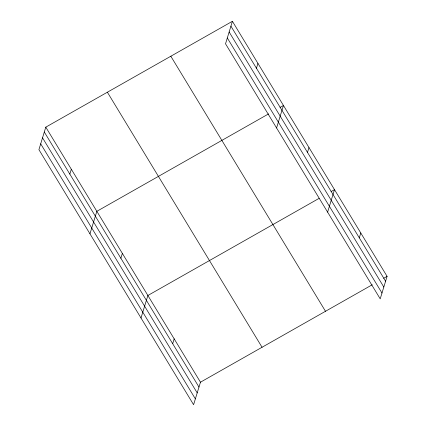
<?xml version="1.0" encoding="UTF-8"?>
<svg xmlns="http://www.w3.org/2000/svg" width="426" height="426" viewBox="0 0 426 426"><rect width="100%" height="100%" fill="white"/><g stroke="black" fill="none" stroke-linecap="round" stroke-linejoin="round"><path stroke-width="0.64" d="M232.41 21.3L225.53 43.803L380.205 298.85L387.085 276.346L232.41 21.3L45.795 127.15L38.915 149.654L193.59 404.7L200.47 382.197L372.26 284.754M69.832 174.096L71.318 169.234M89.961 233.821L96.84 211.317L268.625 113.875M120.872 258.262L122.358 253.401M141.001 317.982L147.881 295.484L319.101 198.362M256.441 68.245L257.932 63.383M172.69 343.702L174.175 338.84M276.575 127.965L283.45 105.467L280.031 107.405M307.487 152.412L308.972 147.55M327.615 212.132L334.495 189.629L331.071 191.572M359.304 237.852L360.79 232.99M383.661 278.29L387.085 276.346M230.924 26.162L385.599 281.208M229.145 31.982L383.821 287.028M227.308 37.978L381.984 293.029M170.826 56.232L325.501 311.278M107.379 92.218L262.054 347.27M45.795 127.15L200.47 382.197M44.309 132.012L198.985 387.064M42.531 137.832L197.206 392.884M40.694 143.834L195.369 398.88"/></g></svg>
